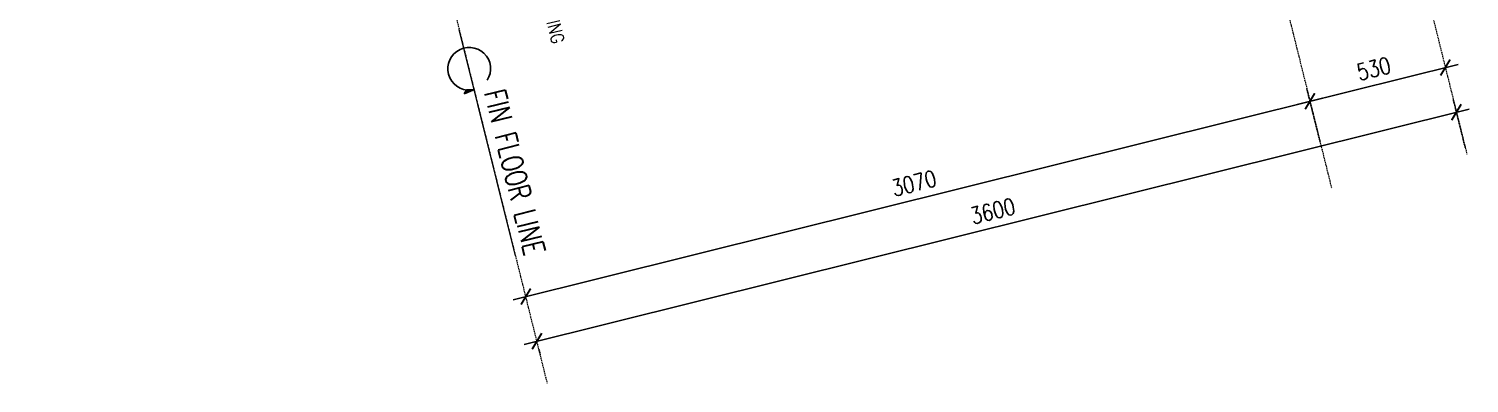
# Model space of a CAD drawing. Header units: inches. Extents: x 122939 to 389145, y 29603 to 529479.
# Drawn here: x 329758 to 335230, y 488077 to 489421 of the extents above; entities that cross this region are included whole.
import ezdxf

# ---------------------------------------------------------------- set-up
doc = ezdxf.new("R2010")
doc.units = ezdxf.units.IN
doc.header["$MEASUREMENT"] = 0
for name, pattern in [('DASHED', [0.75, 0.5, -0.25]), ('HIDDEN', [0.375, 0.25, -0.125]), ('HIDDEN2', [0.1875, 0.125, -0.0625])]:
    doc.linetypes.add(name, pattern=pattern)
for name, color, linetype in [('A-DIM', 9, 'Continuous'), ('A-Hidden', 8, 'HIDDEN'), ('Layer1', 1, 'Continuous'), ('Layer7', 8, 'Continuous')]:
    doc.layers.add(name, color=color, linetype=linetype)
doc.layers.add('A-WALL-TILE', color=8, linetype='Continuous', lineweight=9)
doc.layers.add('ID-NOTES', color=3, linetype='Continuous', lineweight=0)
doc.styles.add('grid_250', font='romans.shx', dxfattribs={"width": 0.75, "height": 0.75})
doc.styles.add('ID-ROMANS', font='romans.shx', dxfattribs={"width": 0.8})
doc.styles.add('ZZ-Dim All', font='romans.shx', dxfattribs={"width": 0.8})
doc.dimstyles.new('DIM-100', dxfattribs={"dimscale": 50, "dimtxt": 1.25, "dimasz": 1, "dimexe": 1, "dimexo": 1, "dimgap": 0.6, "dimtad": 1, "dimdec": 0, "dimrnd": 5, "dimdsep": 46, "dimtxsty": 'ZZ-Dim All', "dimblk1": 'ARCHTICK', "dimblk2": 'ARCHTICK', "dimsah": 1, "dimcen": 1, "dimdle": 1, "dimclrd": 256, "dimclre": 8, "dimclrt": 256, "dimazin": 2, "dimtfac": 1, "dimtdec": 0, "dimtix": 1, "dimtmove": 2, "dimatfit": 2, "dimfxl": 0.1, "dimtolj": 1, "dimtzin": 0, "dimlwd": -1, "dimlwe": -1, "dimarcsym": 0})

# ---------------------------------------------------------------- blocks, each defined once
blk = doc.blocks.new('_ARCHTICK')
at = {"color": 0, "linetype": 'ByBlock', "const_width": 0.15}
blk.add_lwpolyline([(-0.5, -0.5), (0.5, 0.5)], dxfattribs=at)
blk = doc.blocks.new('*D254')
at = {"layer": 'A-DIM', "transparency": 16777216}
blk.add_line((331597.6276096286, 488393.1565887462), (334673.8472055602, 489158.5148126739), dxfattribs=at)
at = {"layer": 'A-DIM', "color": 8, "linetype": 'HIDDEN2', "transparency": 16777216}
blk.add_line((334662.9961346969, 488995.0361683686), (334613.254496111, 489194.9637298265), dxfattribs=at)
at = {"layer": 'Defpoints', "color": 0, "transparency": 16777216}
for p in [(334625.3263922593, 489146.4429165256), (334675.0680308453, 488946.5153550677, 0.0005092554040987867), (331646.1484229291, 488405.2284848962)]:
    blk.add_point(p, dxfattribs=at)
at = {"layer": 'A-DIM', "transparency": 16777216, "xscale": 49.99999999999999, "yscale": 49.99999999999999, "zscale": 49.99999999999999}
for p, rotation in [((334625.3263922593, 489146.4429165256), 13.9714232829857), ((331646.1484229295, 488405.2284848946), 193.9714232829857)]:
    blk.add_blockref('_ARCHTICK', p, dxfattribs=dict(at, rotation=rotation))
at = {"layer": 'A-DIM', "color": 3, "transparency": 16777216, "insert": (333120.9493348127, 488835.2736970037), "char_height": 62.5, "attachment_point": 5, "rotation": 13.97142328298572, "style": 'ZZ-Dim All'}
blk.add_mtext('\\A1;3070', dxfattribs=at)
blk = doc.blocks.new('*D255')
at = {"layer": 'A-DIM', "transparency": 16777216}
blk.add_line((334576.8055789584, 489134.3710203782), (335188.1677939005, 489286.4769037239), dxfattribs=at)
at = {"layer": 'A-DIM', "color": 8, "linetype": 'HIDDEN2', "transparency": 16777216}
blk.add_line((334631.4077708009, 489121.9999102911), (334637.3982884077, 489097.9221032256), dxfattribs=at)
at = {"layer": 'Defpoints', "color": 0, "transparency": 16777216}
for p in [(335139.6469805994, 489274.4050075765, 0.0004193907665130746), (335139.6469805996, 489274.4050075756), (334619.3358746526, 489170.520723592, 0.0005092554040987858)]:
    blk.add_point(p, dxfattribs=at)
at = {"layer": 'A-DIM', "transparency": 16777216, "xscale": 49.99999999999999, "yscale": 49.99999999999999, "zscale": 49.99999999999999}
for p, rotation in [((335139.6469805996, 489274.4050075756), 13.9714232829857), ((334625.3263922593, 489146.4429165266), 193.9714232829857)]:
    blk.add_blockref('_ARCHTICK', p, dxfattribs=dict(at, rotation=rotation))
at = {"layer": 'A-DIM', "color": 3, "transparency": 16777216, "insert": (334867.6986136478, 489269.8619583447), "char_height": 62.5, "attachment_point": 5, "rotation": 13.97142328298572, "style": 'ZZ-Dim All'}
blk.add_mtext('\\A1;530', dxfattribs=at)
blk = doc.blocks.new('*D253')
at = {"layer": 'A-DIM', "color": 8, "linetype": 'HIDDEN2', "transparency": 16777216}
for p, q in [((335215.2869187154, 488970.3838935524), (335169.7536687162, 489153.3965947097)), ((331696.1905147567, 488204.0933057302), (331700.3989033438, 488187.178445428))]:
    blk.add_line(p, q, dxfattribs=at)
at = {"layer": 'A-DIM', "transparency": 16777216}
blk.add_line((331639.8061938946, 488223.6273625806), (335230.3463781655, 489116.9476775571), dxfattribs=at)
at = {"layer": 'Defpoints', "color": 0, "transparency": 16777216}
for p in [(335181.8255648645, 489104.8757814088), (335227.3588148637, 488921.8630802514, 0.0004193249296582836), (331684.1186186085, 488252.6141190312, 0.001416920395394483)]:
    blk.add_point(p, dxfattribs=at)
at = {"layer": 'A-DIM', "transparency": 16777216, "xscale": 49.99999999999999, "yscale": 49.99999999999999, "zscale": 49.99999999999999}
for p, rotation in [((335181.8255648645, 489104.8757814088), 13.9714232829857), ((331688.3270071955, 488235.6992587289), 193.9714232829857)]:
    blk.add_blockref('_ARCHTICK', p, dxfattribs=dict(at, rotation=rotation))
at = {"layer": 'A-DIM', "color": 3, "transparency": 16777216, "insert": (333420.2882132483, 488729.7255163625), "char_height": 62.5, "attachment_point": 5, "rotation": 13.97142328298572, "style": 'ZZ-Dim All'}
blk.add_mtext('\\A1;3600', dxfattribs=at)

msp = doc.modelspace()

# ---------------------------------------------------------------- hatches: boundary and pattern name
at = {"layer": 'Layer1'}
msp.add_hatch(color=256, dxfattribs=at).paths.add_polyline_path([(331412.013378409, 489174.4435046449), (331450.7056270406, 489190.7756179844), (331420.1467508043, 489189.1232665044)])

# ---------------------------------------------------------------- linework, layer by layer
at = {"layer": 'A-Hidden', "linetype": 'DASHED', "lineweight": 0, "ltscale": 10}
for p, q in [((333252.3699414745, 496859.9752871484, 0.0005693627952564815), (335221.3552532422, 488945.9932970181, 0.0005697538616374849)), ((332738.0493531338, 496732.0131960993, 0.0002782593728087202), (334707.0346649011, 488818.0312059688, -0.0006667649712654066)), ((329757.7424216139, 495990.517880588, 0.0001496659920119139), (331726.7277333819, 488076.5358904573, 0.0001500570583929172))]:
    msp.add_line(p, q, dxfattribs=at)
at = {"layer": 'A-WALL-TILE', "color": 8}
msp.add_line((331606.3416787187, 488560.3751259469, -0.001727344189853534), (331392.7786280049, 489418.7533611722, -0.001994898851098768), dxfattribs=at)
at = {"layer": 'Layer1', "elevation": 536.9265137582703}
msp.add_lwpolyline([(331412.013378409, 489174.4435046449), (331450.7056270406, 489190.7756179844), (331420.1467508043, 489189.1232665044)], close=True, dxfattribs=at)
at = {"layer": 'Layer7'}
msp.add_arc((331431.1263786972, 489269.4708819063, 187.9257349228865), 81.09433722166433, 327.4613952951742, 283.9714232842931, dxfattribs=at)

# ---------------------------------------------------------------- texts
at = {"layer": 'ID-NOTES', "style": 'grid_250', "width": 0.75}
msp.add_text('FIN FLOOR LINE', height=81.25, rotation=283.9714232843937, dxfattribs=at).set_placement((331486.3838715159, 489179.1698811445, 187.9257349246781))
at = {"layer": 'ID-NOTES', "insert": (331681.3525705474, 489827.8237030063, 0.0002439415074517606), "char_height": 49.99999999999998, "width": 1075.05766556278, "attachment_point": 1, "rotation": 283.971423282988, "style": 'ID-ROMANS'}
msp.add_mtext('MARBLE SKIRTING\\P(M5)', dxfattribs=at)

# ---------------------------------------------------------------- dimensions: what is measured, and where the dimension line sits
at = {"layer": 'A-DIM'}
for base, p1, p2, angle, picture, middle in [((335139.6469805996, 489274.4050075756, -0.0002693869550138679), (334619.3358746525, 489170.520723592, 0.0002398684490849178), (335139.6469805994, 489274.4050075764, 0.0001500038114992067), 13.97142328762966, '*D255', (334867.6986136478, 489269.8619583447, -0.0002693869550138679)), ((334625.3263922593, 489146.4429165256, 0.0001500038114992067), (331646.1484229292, 488405.2284848962, 0.0001500038114992067), (334675.0680308453, 488946.5153550677, 0.0006592592155979934), 13.97142328762966, '*D254', (333120.9493348127, 488835.2736970037, 0.0001500038114992067)), ((335181.8255648645, 489104.8757814088, 0.0001501212326641868), (331684.1186186085, 488252.6141190312, 0.00156704162805867), (335227.3588148637, 488921.8630802515, 0.0005694461623224704), 13.97142328115882, '*D253', (333420.2882132483, 488729.7255163625, 0.0001501212326641868))]:
    dim = msp.add_linear_dim(base=base, p1=p1, p2=p2, angle=angle, dimstyle='DIM-100', override={"dimclrt": 3}, dxfattribs=at)
    dim.commit()
    dim.dimension.update_dxf_attribs({"geometry": picture, "text_midpoint": middle})

doc.saveas('drawing.dxf')
